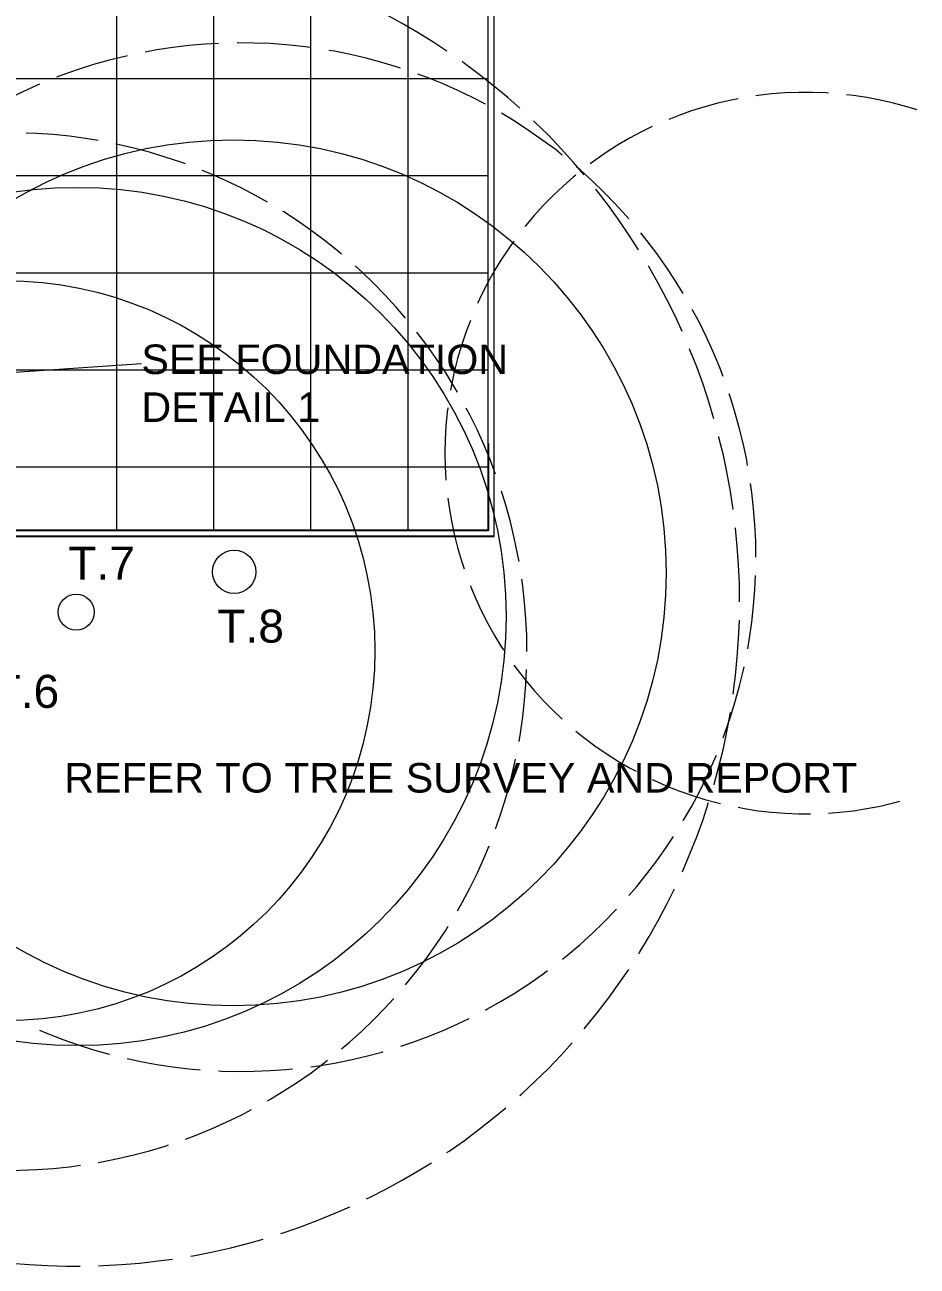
# Model space of a CAD drawing. Header units: millimetres. Extents: x -5841 to 140562, y 1006 to 102310.
# Drawn here: x 103951 to 111244, y 1861 to 12008 of the extents above; entities that cross this region are included whole.
import ezdxf

# ---------------------------------------------------------------- set-up
doc = ezdxf.new("R2010")
doc.units = ezdxf.units.MM
doc.header["$LTSCALE"] = 10
doc.layers.add('PDF18_0', color=7, linetype='Continuous')
doc.layers.add('PDF18_Text', color=7, linetype='Continuous')
doc.layers.add('PDF18_KD - WALL - LOADBEARING', color=253, linetype='Continuous', true_color=0xc0ab87)
doc.styles.add('PDF ArialMT', font='arial.ttf')
doc.styles.add('PDF FuturaCom-Book', font='arial.ttf')

msp = doc.modelspace()

# ---------------------------------------------------------------- linework, layer by layer
at = {"layer": 'PDF18_0', "lineweight": 0}
for points in [[(107788, 7824.9), (107788, 12118.4), (108788.1, 12118.4), (108788.1, 17218.4)], [(107738.3, 8585.8), (107738.3, 12168.2)], [(102354.6, 9064.2), (104905.2, 9238.8)]]:
    msp.add_lwpolyline(points, dxfattribs=at)
at = {"layer": 'PDF18_0', "color": 6, "lineweight": 0}
for points in [[(107399.6, 11792.5), (107293.8, 11863.4), (107165.7, 11942.8), (107034.5, 12019), (106902.2, 12090.9), (106878.9, 12103.6)], [(105533.8, 11856), (105423.7, 11849.6), (105292.5, 11838), (105160.2, 11822.1), (105029, 11803.1), (104934.8, 11785.1)], [(106286.3, 11822.1), (106219.6, 11830.6), (106087.3, 11844.3), (105955, 11853.9), (105821.7, 11859.2), (105689.4, 11860.2), (105685.1, 11860.2)], [(107021.8, 11653.8), (106996.4, 11662.3), (106869.4, 11700.4), (106741.3, 11735.3), (106612.2, 11765), (106482, 11791.4), (106435.5, 11798.8)], [(104786.6, 11754.4), (104768.6, 11750.2), (104639.5, 11718.4), (104512.5, 11682.4), (104385.5, 11642.2), (104260.7, 11597.8), (104209.9, 11578.7)], [(107996.5, 11326.8), (107899.1, 11412.6), (107782.7, 11509.9), (107664.2, 11603), (107543.5, 11693), (107524.5, 11706.8)], [(107715, 11358.6), (107610.2, 11412.6), (107490.6, 11470.8), (107370, 11524.7), (107247.2, 11574.5), (107163.6, 11605.2)], [(104070.2, 11521.6), (104015.1, 11497.2), (103894.5, 11442.2), (103776, 11381.9), (103659.5, 11319.4), (103544.2, 11251.7), (103533.6, 11245.3)], [(109780.8, 11404.1), (109724.7, 11392.4), (109615.7, 11368.1), (109507.7, 11338.5), (109400.9, 11304.6), (109296.1, 11267.6), (109213.5, 11234.8)], [(110518.4, 11450.6), (110501.5, 11451.7), (110389.3, 11455.9), (110278.2, 11455.9), (110166, 11451.7), (110054.9, 11443.2), (109943.8, 11430.5), (109926.8, 11428.4)], [(111244.4, 11312), (111159.8, 11338.5), (111051.8, 11368.1), (110942.8, 11392.4), (110833.8, 11413.6), (110722.7, 11430.5), (110666.6, 11436.9)], [(108343.6, 10942.7), (108284.3, 10990.3), (108177.5, 11068.6), (108068.4, 11144.8), (107957.3, 11216.8), (107846.2, 11284.5)], [(108523.5, 10781.8), (108435.7, 10883.4), (108334.1, 10995.6), (108230.4, 11104.6), (108122.4, 11210.4), (108107.6, 11223.1)], [(109078.1, 11175.5), (108990.2, 11132.1), (108891.8, 11080.2), (108795.5, 11023.1), (108701.3, 10963.8), (108609.2, 10899.3), (108571.1, 10870.7)], [(104549.6, 11061.2), (104446.9, 11079.2), (104314.6, 11097.2), (104181.3, 11110.9), (104047.9, 11120.5), (103961.2, 11123.6)], [(105263.9, 10870.7), (105225.8, 10884.5), (105098.8, 10926.8), (104970.8, 10965.9), (104840.6, 10999.8), (104710.4, 11030.5), (104694.6, 11033.7)], [(105933.8, 10558.5), (105836.5, 10612.5), (105717.9, 10674.9), (105597.3, 10733.1), (105475.6, 10787.1), (105401.5, 10816.7)], [(108453.7, 10779.7), (108433.6, 10762.8), (108350, 10688.7), (108268.5, 10612.5), (108190.2, 10533.1), (108115, 10450.5), (108043, 10364.8), (108037.8, 10358.5)], [(108888.6, 10422), (108866.4, 10447.4), (108776.5, 10545.8), (108683.3, 10641), (108588.1, 10733.1), (108489.7, 10822), (108460, 10846.4)], [(108968, 10169), (108893.9, 10284.4), (108809.3, 10409.3), (108721.4, 10532), (108629.3, 10651.6), (108618.8, 10664.3)], [(106539.2, 10134.1), (106502.2, 10164.8), (106397.4, 10248.4), (106290.5, 10327.8), (106180.4, 10405), (106068.2, 10478.1), (106060.8, 10482.3)], [(109331, 9812.4), (109265.4, 9919.3), (109192.4, 10029.3), (109116.2, 10138.3), (109035.7, 10244.2), (108984.9, 10306.6)], [(107947.8, 10239.9), (107909.7, 10186), (107847.3, 10092.8), (107789.1, 9998.7), (107735.1, 9901.3), (107684.3, 9801.8), (107650.4, 9728.8)], [(107062, 9611.3), (106984.7, 9701.3), (106893.7, 9800.7), (106800.6, 9896), (106704.3, 9989.1), (106651.4, 10036.8)], [(109323.6, 9500.2), (109265.4, 9628.2), (109198.7, 9763.7), (109127.8, 9897.1), (109053.7, 10028.3), (109047.4, 10038.9)], [(109658, 9133), (109628.4, 9211.3), (109577.6, 9334), (109522.6, 9454.7), (109464.4, 9574.3), (109406.1, 9681.2)], [(107592.2, 9592.3), (107554.1, 9492.8), (107519.2, 9387), (107487.4, 9280.1), (107461, 9172.1), (107437.7, 9062.1), (107431.3, 9022.9)], [(107486.4, 9006), (107457.8, 9053.6), (107388, 9167.9), (107313.9, 9280.1), (107236.6, 9389.1), (107156.2, 9496), (107155.1, 9497)], [(109582.9, 8788), (109541.6, 8926.6), (109494, 9069.5), (109443.2, 9211.3), (109387.1, 9352), (109383.9, 9360.5)], [(109858, 8407), (109851.7, 8448.2), (109824.2, 8578.4), (109793.5, 8706.5), (109757.5, 8834.5), (109718.3, 8961.5), (109708.8, 8991.1)], [(107409.1, 8876.8), (107403.8, 8841.9), (107393.2, 8730.8), (107386.9, 8619.7), (107384.8, 8507.5), (107386.9, 8396.4), (107393.2, 8285.3)], [(107798.6, 8336.1), (107754.1, 8454.6), (107702.3, 8577.3), (107647.2, 8700.1), (107588, 8819.7), (107557.3, 8875.8)], [(109740.6, 8047.1), (109718.3, 8193.2), (109690.8, 8341.3), (109660.1, 8489.5), (109624.2, 8635.6), (109623.1, 8641.9)], [(109926.8, 7656.6), (109924.7, 7788.9), (109918.4, 7921.2), (109907.8, 8053.5), (109893, 8185.8), (109882.4, 8257.7)], [(107409.1, 8138.1), (107418.6, 8063), (107437.7, 7952.9), (107461, 7843.9), (107487.4, 7736), (107519.2, 7628), (107541.4, 7561.4)], [(107990.1, 7621.7), (107978.5, 7684.1), (107951, 7815.4), (107920.3, 7945.5), (107884.3, 8074.7), (107847.3, 8196.4)], [(109793.5, 7291.5), (109791.4, 7441.8), (109785, 7593.1), (109774.4, 7743.4), (109760.7, 7893.7), (109759.6, 7896.9)], [(107592.2, 7421.7), (107593.3, 7418.5), (107636.7, 7314.8), (107684.3, 7214.2), (107735.1, 7114.8), (107789.1, 7017.4), (107847.3, 6922.2), (107865.3, 6896.8)], [(108054.7, 6885.1), (108052.6, 7019.5), (108046.2, 7152.9), (108035.6, 7286.2), (108020.8, 7419.6), (108012.4, 7475.6)], [(109859.1, 6907.3), (109873.9, 6995.2), (109893, 7126.4), (109907.8, 7258.7), (109918.4, 7391), (109923.7, 7506.3)], [(109740.6, 6536.9), (109741.6, 6539), (109760.7, 6688.3), (109774.4, 6838.5), (109785, 6989.9), (109791.4, 7140.2), (109791.4, 7141.2)], [(107948.9, 6774), (107974.3, 6739.1), (108043, 6650.2), (108115, 6565.5), (108190.2, 6483), (108268.5, 6402.5), (108342.5, 6332.7)], [(107990.1, 6149.6), (108001.8, 6218.4), (108020.8, 6350.7), (108035.6, 6484), (108046.2, 6617.4), (108051.5, 6738)], [(109658, 6180.3), (109676, 6225.8), (109718.3, 6350.7), (109757.5, 6477.7), (109793.5, 6605.7), (109824.2, 6734.8), (109829.5, 6759.2)], [(109583.9, 5795.1), (109585, 5801.4), (109624.2, 5946.4), (109660.1, 6093.5), (109690.8, 6241.7), (109718.3, 6386.7)], [(108454.7, 6235.3), (108520.3, 6182.4), (108609.2, 6115.7), (108701.3, 6052.2), (108795.5, 5991.9), (108891.8, 5935.8), (108946.8, 5906.2)], [(107798.6, 5436.3), (107801.8, 5441.6), (107845.1, 5568.6), (107884.3, 5696.6), (107920.3, 5825.8), (107951, 5955.9), (107961.6, 6004.6)], [(109332.1, 5500.8), (109335.2, 5507.2), (109401.9, 5621.5), (109464.4, 5739), (109522.6, 5857.5), (109577.6, 5979.2), (109603, 6039.5)], [(109079.1, 5839.5), (109090.8, 5834.2), (109192.4, 5788.7), (109296.1, 5747.4), (109400.9, 5710.4), (109507.7, 5676.5), (109615.7, 5648), (109636.9, 5642.7)], [(109324.7, 5083.9), (109328.9, 5092.3), (109387.1, 5231), (109443.2, 5370.7), (109494, 5513.5), (109539.5, 5650.1)], [(109781.8, 5612), (109833.7, 5601.4), (109943.8, 5584.5), (110054.9, 5571.8), (110166, 5563.3), (110278.2, 5559.1), (110371.3, 5559.1)], [(110519.5, 5565.4), (110612.6, 5571.8), (110722.7, 5584.5), (110833.8, 5601.4), (110942.8, 5622.6), (111051.8, 5648), (111103.7, 5661.7)], [(107486.4, 4766.4), (107524.5, 4833.1), (107588, 4950.5), (107647.2, 5071.2), (107702.3, 5192.9), (107745.7, 5297.7)], [(108888.6, 4891.3), (108952.1, 4965.3), (109035.7, 5069.1), (109116.2, 5174.9), (109192.4, 5282.8), (109251.6, 5372.8)], [(108969.1, 4415), (108975.4, 4425.6), (109053.7, 4554.7), (109127.8, 4686), (109198.7, 4819.3), (109261.2, 4946.3)], [(108344.7, 4370.6), (108388.1, 4405.5), (108489.7, 4491.2), (108588.1, 4580.1), (108683.3, 4672.2), (108776.5, 4767.4), (108788.1, 4779.1)], [(107063.1, 4160), (107071.5, 4170.6), (107156.2, 4275.3), (107236.6, 4382.2), (107313.9, 4491.2), (107388, 4602.3), (107410.2, 4639.4)], [(107715, 3954.7), (107727.7, 3962.1), (107844.1, 4026.6), (107957.3, 4095.4), (108068.4, 4167.4), (108177.5, 4243.6), (108224, 4278.5)], [(108523.5, 3801.2), (108534.1, 3813.9), (108629.3, 3931.4), (108721.4, 4051), (108809.3, 4173.7), (108886.5, 4287)], [(106540.3, 3637.2), (106604.8, 3692.2), (106704.3, 3782.2), (106800.6, 3874.2), (106893.7, 3970.5), (106965.7, 4048.9)], [(107022.8, 3658.3), (107122.3, 3692.2), (107247.2, 3738.8), (107370, 3788.5), (107490.6, 3842.5), (107581.6, 3885.9)], [(104071.2, 3790.6), (104136.8, 3763.1), (104260.7, 3714.4), (104385.5, 3671), (104512.5, 3630.8), (104639.5, 3593.8), (104641.6, 3593.8)], [(107997.5, 3257.2), (108012.4, 3268.9), (108122.4, 3372.6), (108230.4, 3478.4), (108334.1, 3587.4), (108425.1, 3686.9)], [(104787.7, 3557.8), (104898.8, 3534.5), (105029, 3510.2), (105160.2, 3490.1), (105292.5, 3474.2), (105384.6, 3466.8)], [(106287.3, 3491.1), (106350.8, 3499.6), (106482, 3521.8), (106612.2, 3547.2), (106741.3, 3577.9), (106869.4, 3611.8), (106877.9, 3614.9)], [(105534.9, 3457.3), (105557.1, 3456.2), (105689.4, 3453), (105821.7, 3454.1), (105955, 3459.4), (106087.3, 3467.8), (106138.1, 3473.1)], [(105934.9, 3212.8), (105952.9, 3223.4), (106068.2, 3293.2), (106180.4, 3366.2), (106290.5, 3442.4), (106397.4, 3522.9), (106424.9, 3544)], [(107400.7, 2790.5), (107419.7, 2802.2), (107543.5, 2888.9), (107664.2, 2980), (107782.7, 3073.1), (107883.2, 3156.7)], [(105265, 2900.6), (105350.7, 2932.3), (105475.6, 2983.1), (105597.3, 3038.2), (105717.9, 3096.4), (105804.7, 3141.9)], [(104550.6, 2709), (104579.2, 2714.3), (104710.4, 2740.8), (104840.6, 2770.4), (104970.8, 2805.3), (105098.8, 2843.4), (105125.3, 2853)], [(103814.1, 2644.5), (103913.5, 2645.5), (104047.9, 2650.8), (104181.3, 2660.4), (104314.6, 2674.1), (104404.6, 2685.8)], [(106744.5, 2411.7), (106767.8, 2422.2), (106902.2, 2491), (107034.5, 2564), (107165.7, 2640.2), (107273.7, 2706.9)], [(106042.8, 2128), (106070.4, 2136.5), (106213.2, 2186.2), (106354, 2239.1), (106493.7, 2296.3), (106608, 2347.1)], [(105307.3, 1943.9), (105339.1, 1949.2), (105487.2, 1978.8), (105635.4, 2011.6), (105781.4, 2049.7), (105897.9, 2082.5)], [(103797.1, 1891), (103836.3, 1886.7), (103986.6, 1874), (104136.8, 1865.6), (104288.2, 1861.3), (104402.5, 1861.3)], [(104553.8, 1864.5), (104589.8, 1865.6), (104741.1, 1874), (104891.4, 1886.7), (105041.7, 1903.7), (105158.1, 1919.5)]]:
    msp.add_lwpolyline(points, dxfattribs=at)
at = {"layer": 'PDF18_0', "lineweight": 25}
for points in [[(107788, 7824.9), (102522.9, 7824.9), (102522.9, 8426), (102522.9, 8585.8)], [(107738.3, 8585.8), (107738.3, 7874.6), (102572.7, 7874.6), (102572.7, 8426)]]:
    msp.add_lwpolyline(points, dxfattribs=at)
at = {"layer": 'PDF18_0', "color": 3, "lineweight": 0}
for centre, radius in [((105653.3, 7528.4), 3539.5), ((104376.9, 7171.7), 3507.8), ((103786.4, 6892.3), 3025.2), ((105661.8, 7536.8), 177.3), ((104370.6, 7206.6), 147.6)]:
    msp.add_circle(centre, radius, dxfattribs=at)
at = {"layer": 'PDF18_KD - WALL - LOADBEARING', "color": 251, "lineweight": 0, "true_color": 0x636466}
for points in [[(104702, 7874.6), (104702, 22008.3)], [(105495.7, 7874.6), (105495.7, 22008.3)], [(106289.4, 7874.6), (106289.4, 12168.2)], [(107083.2, 7874.6), (107083.2, 12168.2)], [(102788.6, 11569.2), (107738.3, 11569.2)], [(102788.6, 10775.4), (107738.3, 10775.4)], [(102788.6, 9981.7), (107738.3, 9981.7)], [(102788.6, 9188), (107738.3, 9188)], [(102572.7, 8394.3), (107738.3, 8394.3)]]:
    msp.add_lwpolyline(points, dxfattribs=at)

# ---------------------------------------------------------------- texts
at = {"layer": 'PDF18_Text', "attachment_point": 4, "style": 'PDF ArialMT'}
for s, insert, char_height in [('SEE FOUNDATION', (104903.5, 9272.3), 241.401), ('DETAIL 1', (104903.5, 8882.8), 241.4), ('REFER TO TREE SURVEY AND REPORT', (104272.7, 5851.7), 241.401)]:
    msp.add_mtext(s, dxfattribs=dict(at, insert=insert, char_height=char_height))
at = {"layer": 'PDF18_Text', "color": 114, "true_color": 0x136734, "char_height": 269.74, "attachment_point": 4, "style": 'PDF FuturaCom-Book'}
for s, insert in [('T.7', (104306.6, 7608.6)), ('T.8', (105524.7, 7091.1)), ('T.6', (103687.4, 6557.7))]:
    msp.add_mtext(s, dxfattribs=dict(at, insert=insert))

doc.saveas('drawing.dxf')
